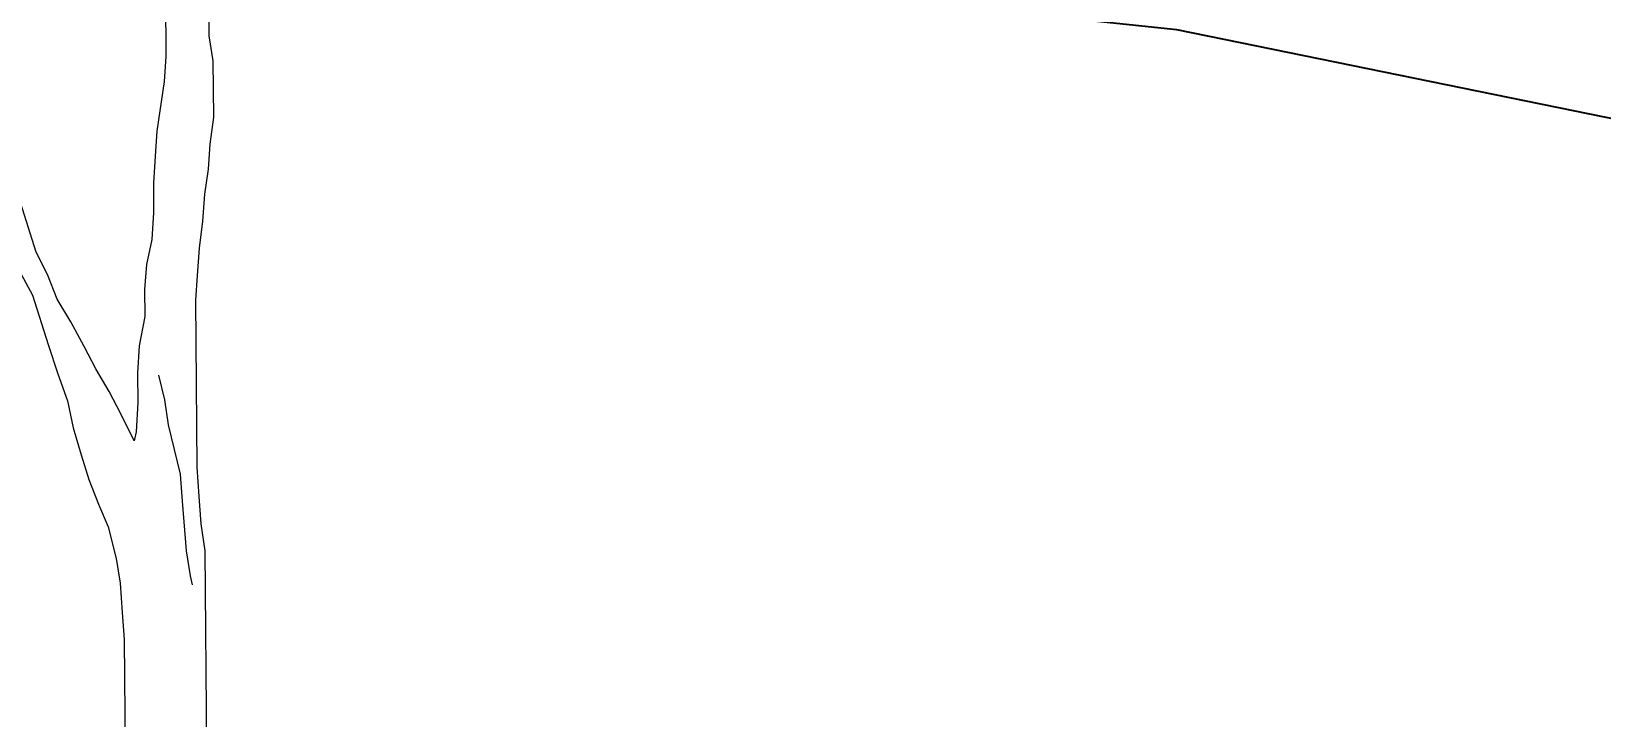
# Model space of a CAD drawing. Header units: millimetres. Extents: x 318905 to 439572, y -5133 to 105868.
# Drawn here: x 388589 to 390152, y 1392 to 2076 of the extents above; entities that cross this region are included whole.
import ezdxf

# ---------------------------------------------------------------- set-up
doc = ezdxf.new("R2010")
doc.units = ezdxf.units.MM
doc.header["$MEASUREMENT"] = 0
doc.layers.add('0_Stylo_No__98', color=154, linetype='Continuous', lineweight=0)
doc.layers.add('INTI_Etiquettes_Stylo_No__1', color=7, linetype='Continuous', lineweight=5)
doc.layers.add('INTI_Agencement_Stylo_No__102', color=7, linetype='Continuous', lineweight=0, true_color=0xcccccc)
doc.styles.add('STYLE_GENERE_3', font='')
doc.styles.get('STYLE_GENERE_3').set_extended_font_data('Arial')
doc.dimstyles.new('STYLE_GENERE__1', dxfattribs={"dimtxt": 200, "dimasz": 142.5, "dimexe": 0.18, "dimexo": 500, "dimgap": 0.09, "dimtad": 0, "dimtih": 1, "dimtoh": 1, "dimlfac": 0.001, "dimzin": 0, "dimdsep": 46, "dimtxsty": 'STYLE_GENERE_3', "dimblk": 'ARROWHEAD_6', "dimblk1": 'ARROWHEAD_6', "dimblk2": 'ARROWHEAD_6', "dimcen": 0.09, "dimclrd": 154, "dimclre": 154, "dimclrt": 154, "dimazin": 0, "dimtfac": 1, "dimtdec": 4, "dimtmove": 0, "dimatfit": 3, "dimfxl": 0, "dimtolj": 1, "dimtzin": 0, "dimarcsym": 0})
doc.dimstyles.new('STYLE_GENERE__3', dxfattribs={"dimtxt": 0.18, "dimasz": 182.4, "dimexe": 0.18, "dimexo": 0.0625, "dimgap": 0.09, "dimtad": 0, "dimtih": 1, "dimtoh": 1, "dimdec": 4, "dimzin": 0, "dimdsep": 46, "dimcen": 0.09, "dimadec": 0, "dimazin": 0, "dimtfac": 1, "dimtdec": 4, "dimtmove": 0, "dimatfit": 3, "dimldrblk": 'ARROWHEAD_5', "dimfxl": 0, "dimtolj": 1, "dimtzin": 0, "dimarcsym": 0})

# ---------------------------------------------------------------- blocks, each defined once
blk = doc.blocks.new('arbre6[3]', base_point=(388660.4, -726.1))
at = {"layer": 'INTI_Agencement_Stylo_No__102', "linetype": 'Continuous'}
for p, q in [((388766, 2071.1), (388765.7, 2125)), ((388722.3, 2108.9), (388722.7, 2050.4)), ((388770, 2046.4), (388766, 2071.1)), ((388722.7, 2050.4), (388721, 2025.7)), ((388770.4, 1990.2), (388770, 2046.4)), ((388721, 2025.7), (388713.7, 1976.1)), ((388766.8, 1963.2), (388770.4, 1990.2)), ((388713.7, 1976.1), (388712, 1951.4)), ((388765.1, 1938.4), (388766.8, 1963.2)), ((388712, 1951.4), (388710.3, 1924.4)), ((388710.3, 1924.4), (388710.5, 1895.2)), ((388761.5, 1913.6), (388765.1, 1938.4)), ((388759.7, 1886.6), (388761.5, 1913.6)), ((388593.5, 1855.8), (388578, 1905.1)), ((388710.5, 1895.2), (388708.8, 1868.2)), ((388756.1, 1859.6), (388759.7, 1886.6)), ((388708.8, 1868.2), (388703.3, 1843.4)), ((388605, 1833.4), (388593.5, 1855.8)), ((388754.4, 1832.6), (388756.1, 1859.6)), ((388576.6, 1837.6), (388590, 1813)), ((388614.6, 1808.8), (388605, 1833.4)), ((388703.3, 1843.4), (388701.6, 1818.6)), ((388752.7, 1807.9), (388754.4, 1832.6)), ((388701.6, 1818.6), (388701.8, 1791.6)), ((388590, 1813), (388605.5, 1763.7)), ((388628, 1786.4), (388614.6, 1808.8)), ((388753.9, 1641.5), (388752.7, 1807.9)), ((388641.4, 1761.8), (388628, 1786.4)), ((388701.8, 1791.6), (388696.3, 1762.3)), ((388605.5, 1763.7), (388615.1, 1734.6)), ((388652.9, 1739.4), (388641.4, 1761.8)), ((388696.3, 1762.3), (388694.6, 1735.3)), ((388666.3, 1717.1), (388652.9, 1739.4)), ((388615.1, 1734.6), (388624.8, 1707.7)), ((388694.6, 1735.3), (388694.8, 1706.1)), ((388715.4, 1733.3), (388721.3, 1708.6)), ((388624.8, 1707.7), (388630.6, 1680.8)), ((388677.8, 1694.7), (388666.3, 1717.1)), ((388694.8, 1706.1), (388693.1, 1676.9)), ((388721.3, 1708.6), (388725.2, 1683.9)), ((388691.3, 1667.9), (388677.8, 1694.7)), ((388630.6, 1680.8), (388638.4, 1653.9)), ((388693.1, 1676.9), (388691.3, 1667.9)), ((388725.2, 1683.9), (388736.9, 1634.6)), ((388638.4, 1653.9), (388646.1, 1629.2)), ((388646.1, 1629.2), (388655.8, 1604.6)), ((388736.9, 1634.6), (388739, 1607.6)), ((388756, 1612.3), (388753.9, 1641.5)), ((388758, 1585.3), (388756, 1612.3)), ((388655.8, 1604.6), (388665.4, 1582.2)), ((388739, 1607.6), (388743.1, 1558.2)), ((388665.4, 1582.2), (388673.2, 1550.8)), ((388762, 1558.4), (388758, 1585.3)), ((388673.2, 1550.8), (388677.1, 1526.1)), ((388743.1, 1558.2), (388747.1, 1533.5)), ((388763.4, 1360.5), (388762, 1558.4)), ((388747.1, 1533.5), (388749, 1524.5)), ((388677.1, 1526.1), (388679.2, 1496.9)), ((388679.2, 1496.9), (388681.3, 1469.9)), ((388681.3, 1469.9), (388683.1, 1211.3))]:
    blk.add_line(p, q, dxfattribs=at)
blk = doc.blocks.new('*D129')
at = {"layer": '0_Stylo_No__98', "linetype": 'Continuous'}
for p, q in [((390306, 7634.5), (390306, 7747)), ((390381, 7559.5), (390231, 7709.5)), ((390806, 7634.5), (390165.4, 7634.5)), ((390306, 3588.8), (390306, 7634.5)), ((390306, -731.5), (390306, 3314.2)), ((390231, -656.5), (390381, -806.5)), ((390806, -731.5), (390165.4, -731.5)), ((390306, -844), (390306, -731.5))]:
    blk.add_line(p, q, dxfattribs=at)
at = {"layer": '0_Stylo_No__98', "insert": (390039.1, 3351.5), "char_height": 200, "attachment_point": 7, "style": 'STYLE_GENERE_3'}
blk.add_mtext('\\A1;{\\pql;\\fArial|b0|i0|c0|p34;8,37}', dxfattribs=at)
blk = doc.blocks.new('ARROWHEAD_6')
at = {"color": 0, "linetype": 'Continuous', "lineweight": 0}
for p, q in [((-0.5, -0.5), (0.5, 0.5)), ((0, 0), (-1, 0))]:
    blk.add_line(p, q, dxfattribs=at)
blk = doc.blocks.new('ARROWHEAD_5')
at = {"linetype": 'Continuous', "lineweight": 0}
blk.add_hatch(color=0, dxfattribs=at).paths.add_polyline_path([(-1, 0.2679), (0, 0), (-1, -0.2679)])
at = {"color": 0, "linetype": 'Continuous', "lineweight": 0}
blk.add_line((0, 0), (-1, 0), dxfattribs=at)

msp = doc.modelspace()

# ---------------------------------------------------------------- block references
at = {"layer": 'INTI_Agencement_Stylo_No__102', "linetype": 'Continuous'}
msp.add_blockref('arbre6[3]', (388660.431, -726.071), dxfattribs=at)

# ---------------------------------------------------------------- dimensions: what is measured, and where the dimension line sits
at = {"color": 154, "linetype": 'Continuous', "lineweight": 0}
dim = msp.add_linear_dim(base=(390305.978, 7634.463), p1=(391404.519, -731.523), p2=(391104.519, 7634.463), angle=90, dimstyle='STYLE_GENERE__1', dxfattribs=at)
dim.commit()
dim.dimension.update_dxf_attribs({"geometry": '*D129', "text_midpoint": (390334.176, 3451.47), "dimtype": 160})

# ---------------------------------------------------------------- leaders
at = {"layer": 'INTI_Etiquettes_Stylo_No__1', "linetype": 'Continuous', "annotation_type": 0, "has_hookline": 1, "hookline_direction": 1, "text_width": 2801.194, "horizontal_direction": (1, 7e-06, 0)}
msp.add_leader([(392869.216, 1435.319), (389729.493, 2077.146), (389189.583, 2134.213)], dimstyle='STYLE_GENERE__3', dxfattribs=at)

doc.saveas('drawing.dxf')
